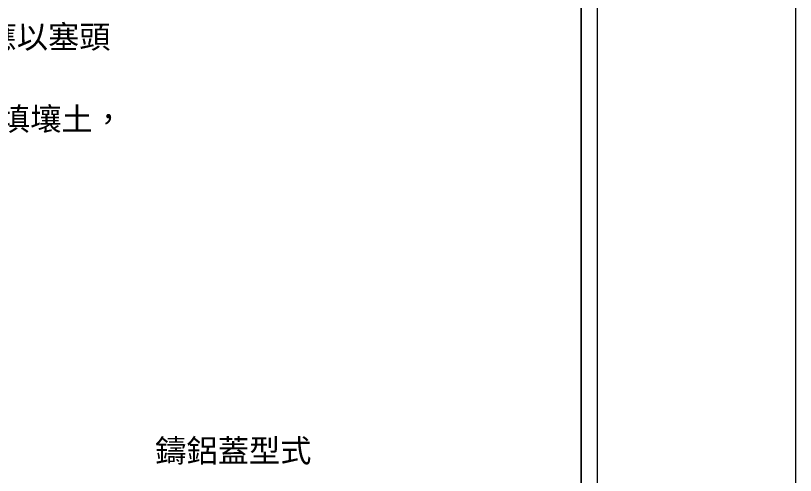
# Model space of a CAD drawing. Header units: millimetres. Extents: x 4229 to 8429, y -1187 to 1783.
# Drawn here: x 7748 to 8429, y 611 to 1013 of the extents above; entities that cross this region are included whole.
import ezdxf

# ---------------------------------------------------------------- set-up
doc = ezdxf.new("R2010")
doc.units = ezdxf.units.MM
doc.styles.add('微軟正黑體-20', font='Microsoft JhengHei.ttf', dxfattribs={"height": 20})

msp = doc.modelspace()

# ---------------------------------------------------------------- linework, layer by layer
at = {"lineweight": 5}
for p, q in [((8428.98, 1782.5, 163.19), (8428.98, -1187.5, 163.19)), ((8241.94, 1583.68, 163.19), (8241.94, -795.5, 163.19)), ((8241.94, 1583.68, 326.37), (8241.94, -795.5, 326.37)), ((8241.94, -987.76, 326.37), (8241.94, 1583.68, 326.37))]:
    msp.add_line(p, q, dxfattribs=at)
at = {"color": 4, "lineweight": 5}
msp.add_line((8256.16, -1001.97, 326.37), (8256.16, 1597.9, 326.37), dxfattribs=at)

# ---------------------------------------------------------------- texts
at = {"lineweight": 5, "style": '微軟正黑體-20'}
for s, p in [('C.排水管頭端如未插入排水溝內時，施工中應以塞頭', (7207.47, 984.56, 326.37)), ('6. 回填施工:待排水管滲透井全面淹埋後再行填壤土，', (7207.04, 912.75, 326.37)), ('鑄鋁蓋型式', (7870.09, 623.02))]:
    msp.add_text(s, height=20, dxfattribs=at).set_placement(p)

doc.saveas('drawing.dxf')
